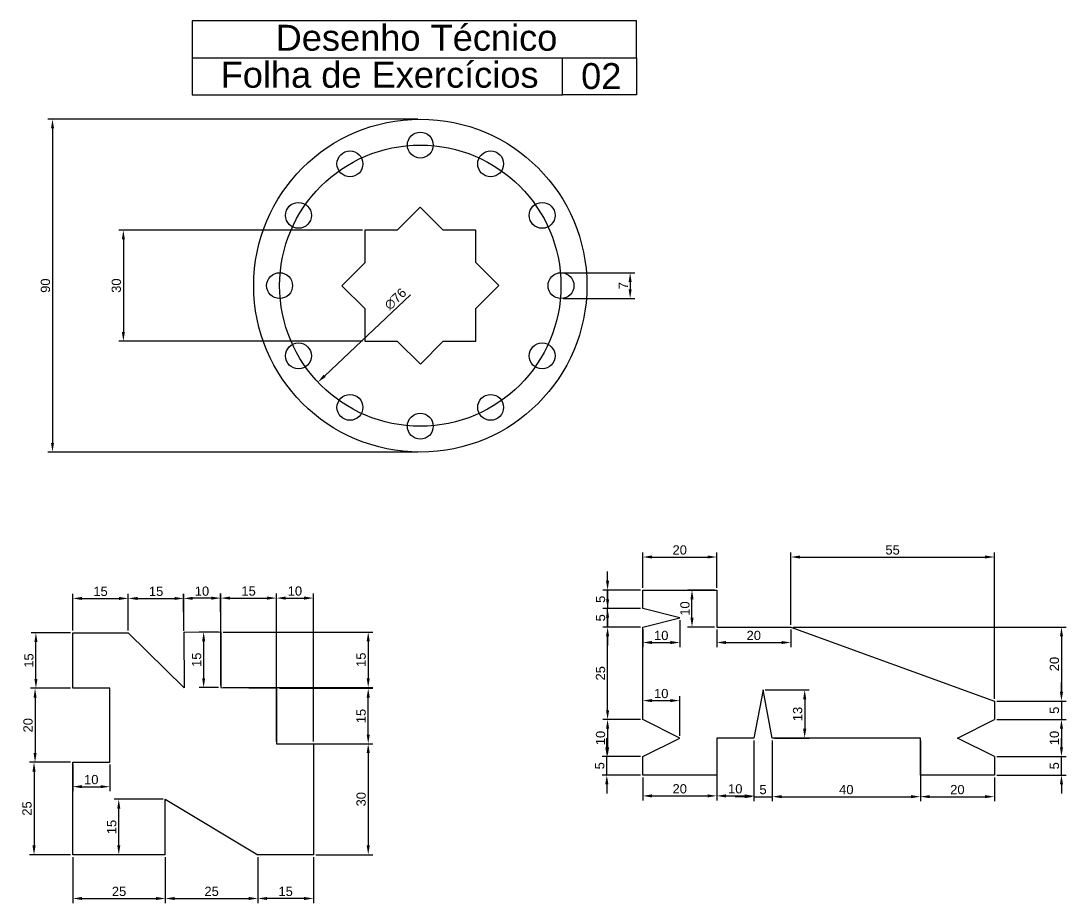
# Model space of a CAD drawing. Header units: millimetres. Extents: x 2318 to 2600, y 2111 to 2349.
import ezdxf

# ---------------------------------------------------------------- set-up
doc = ezdxf.new("R2010")
doc.units = ezdxf.units.MM
doc.layers.add('Imagem 01', color=1, linetype='Continuous')
doc.styles.get("Standard").update_dxf_attribs({"font": 'arial.ttf'})
doc.dimstyles.new('ISO-25', dxfattribs={"dimtxt": 2.5, "dimasz": 2.5, "dimexe": 1.25, "dimexo": 0.625, "dimtad": 1, "dimtxsty": 'Standard', "dimcen": 2.5, "dimadec": 0, "dimazin": 0, "dimtfac": 1, "dimtmove": 0, "dimatfit": 3, "dimfxl": 1, "dimarcsym": 0})

# ---------------------------------------------------------------- blocks, each defined once
blk = doc.blocks.new('*U2')
at = {"layer": 'Imagem 01'}
blk.add_circle((0, 0), 3.5, dxfattribs=at)
blk = doc.blocks.new('*U3')
at = {"layer": 'Imagem 01', "color": 0, "linetype": 'ByBlock', "lineweight": -2, "transparency": 16777216}
for p, rotation in [((2425.53, 2315.49), 89.99999999999997), ((2406.53, 2310.4), 119.9999999999999), ((2444.53, 2310.4), 59.99999999999996), ((2392.62, 2296.49), 150), ((2458.44, 2296.49), 29.99999999999999), ((2387.53, 2277.49), 180), ((2392.62, 2258.49), 209.9999999999999), ((2458.44, 2258.49), 329.9999999999999), ((2406.53, 2244.58), 239.9999999999999), ((2444.53, 2244.58), 299.9999999999999), ((2425.53, 2239.49), 269.9999999999998)]:
    blk.add_blockref('*U2', p, dxfattribs=dict(at, rotation=rotation))
blk.add_blockref('*U2', (2463.53, 2277.49), dxfattribs=at)
blk = doc.blocks.new('*D4')
at = {"layer": 'Defpoints', "color": 0, "transparency": 16777216}
for p in [(2410.53, 2292.49), (2345.32, 2262.49), (2410.53, 2262.49)]:
    blk.add_point(p, dxfattribs=at)
at = {"layer": 'Imagem 01', "color": 0, "lineweight": -2, "transparency": 16777216}
for p, q in [((2409.91, 2292.49), (2344.07, 2292.49)), ((2345.32, 2289.99), (2345.32, 2264.99)), ((2409.91, 2262.49), (2344.07, 2262.49))]:
    blk.add_line(p, q, dxfattribs=at)
at = {"layer": 'Imagem 01', "color": 0, "transparency": 16777216}
for points in [[(2344.91, 2289.99), (2345.74, 2289.99), (2345.32, 2292.49)], [(2344.91, 2264.99), (2345.74, 2264.99), (2345.32, 2262.49)]]:
    blk.add_solid(points, dxfattribs=at)
at = {"layer": 'Imagem 01', "color": 0, "transparency": 16777216, "insert": (2343.42, 2277.49), "char_height": 2.5, "attachment_point": 5, "rotation": 90}
blk.add_mtext('30', dxfattribs=at)
blk = doc.blocks.new('*D5')
at = {"layer": 'Defpoints', "color": 0, "transparency": 16777216}
for p in [(2425.53, 2322.49), (2326.18, 2232.49), (2425.53, 2232.49)]:
    blk.add_point(p, dxfattribs=at)
at = {"layer": 'Imagem 01', "color": 0, "lineweight": -2, "transparency": 16777216}
for p, q in [((2424.91, 2322.49), (2324.93, 2322.49)), ((2326.18, 2319.99), (2326.18, 2234.99)), ((2424.91, 2232.49), (2324.93, 2232.49))]:
    blk.add_line(p, q, dxfattribs=at)
at = {"layer": 'Imagem 01', "color": 0, "transparency": 16777216}
for points in [[(2325.77, 2319.99), (2326.6, 2319.99), (2326.18, 2322.49)], [(2325.77, 2234.99), (2326.6, 2234.99), (2326.18, 2232.49)]]:
    blk.add_solid(points, dxfattribs=at)
at = {"layer": 'Imagem 01', "color": 0, "transparency": 16777216, "insert": (2324.28, 2277.49), "char_height": 2.5, "attachment_point": 5, "rotation": 90}
blk.add_mtext('90', dxfattribs=at)
blk = doc.blocks.new('*D6')
at = {"layer": 'Defpoints', "color": 0, "transparency": 16777216}
for p in [(2463.53, 2280.99), (2463.53, 2273.99), (2482.21, 2273.99)]:
    blk.add_point(p, dxfattribs=at)
at = {"layer": 'Imagem 01', "color": 0, "lineweight": -2, "transparency": 16777216}
for p, q in [((2464.16, 2280.99), (2483.46, 2280.99)), ((2482.21, 2278.49), (2482.21, 2276.49)), ((2464.16, 2273.99), (2483.46, 2273.99))]:
    blk.add_line(p, q, dxfattribs=at)
at = {"layer": 'Imagem 01', "color": 0, "transparency": 16777216}
for points in [[(2481.8, 2278.49), (2482.63, 2278.49), (2482.21, 2280.99)], [(2481.8, 2276.49), (2482.63, 2276.49), (2482.21, 2273.99)]]:
    blk.add_solid(points, dxfattribs=at)
at = {"layer": 'Imagem 01', "color": 0, "transparency": 16777216, "insert": (2480.34, 2277.49), "char_height": 2.5, "attachment_point": 5, "rotation": 90}
blk.add_mtext('7', dxfattribs=at)
blk = doc.blocks.new('*D7')
at = {"layer": 'Defpoints', "color": 0, "transparency": 16777216}
for p in [(2453.17, 2303.56), (2397.89, 2251.41)]:
    blk.add_point(p, dxfattribs=at)
at = {"layer": 'Imagem 01', "color": 0, "lineweight": -2, "transparency": 16777216}
blk.add_line((2422.92, 2275.03), (2399.71, 2253.13), dxfattribs=at)
at = {"layer": 'Imagem 01', "color": 0, "transparency": 16777216}
blk.add_solid([(2399.42, 2253.43), (2400, 2252.82), (2397.89, 2251.41)], dxfattribs=at)
at = {"layer": 'Imagem 01', "color": 0, "transparency": 16777216, "insert": (2418.83, 2273.87), "char_height": 2.5, "attachment_point": 5, "rotation": 43.3311}
blk.add_mtext('∅76', dxfattribs=at)
blk = doc.blocks.new('*D8')
at = {"layer": 'Defpoints', "color": 0, "transparency": 16777216}
for p in [(2321.7, 2183.65), (2331.66, 2183.65), (2331.66, 2168.65)]:
    blk.add_point(p, dxfattribs=at)
at = {"layer": 'Imagem 01', "color": 0, "lineweight": -2, "transparency": 16777216}
for p, q in [((2331.03, 2183.65), (2320.45, 2183.65)), ((2321.7, 2171.15), (2321.7, 2181.15)), ((2331.03, 2168.65), (2320.45, 2168.65))]:
    blk.add_line(p, q, dxfattribs=at)
at = {"layer": 'Imagem 01', "color": 0, "transparency": 16777216}
for points in [[(2321.29, 2181.15), (2322.12, 2181.15), (2321.7, 2183.65)], [(2321.29, 2171.15), (2322.12, 2171.15), (2321.7, 2168.65)]]:
    blk.add_solid(points, dxfattribs=at)
at = {"layer": 'Imagem 01', "color": 0, "transparency": 16777216, "insert": (2319.8, 2176.15), "char_height": 2.5, "attachment_point": 5, "rotation": 90}
blk.add_mtext('15', dxfattribs=at)
blk = doc.blocks.new('*D9')
at = {"layer": 'Defpoints', "color": 0, "transparency": 16777216}
for p in [(2346.66, 2192.93), (2331.66, 2183.65), (2346.66, 2183.65)]:
    blk.add_point(p, dxfattribs=at)
at = {"layer": 'Imagem 01', "color": 0, "lineweight": -2, "transparency": 16777216}
for p, q in [((2331.66, 2184.27), (2331.66, 2194.18)), ((2346.66, 2184.27), (2346.66, 2194.18)), ((2334.16, 2192.93), (2344.16, 2192.93))]:
    blk.add_line(p, q, dxfattribs=at)
at = {"layer": 'Imagem 01', "color": 0, "transparency": 16777216}
for points in [[(2334.16, 2193.35), (2334.16, 2192.52), (2331.66, 2192.93)], [(2344.16, 2193.35), (2344.16, 2192.52), (2346.66, 2192.93)]]:
    blk.add_solid(points, dxfattribs=at)
at = {"layer": 'Imagem 01', "color": 0, "transparency": 16777216, "insert": (2339.16, 2194.84), "char_height": 2.5, "attachment_point": 5}
blk.add_mtext('15', dxfattribs=at)
blk = doc.blocks.new('*D10')
at = {"layer": 'Defpoints', "color": 0, "transparency": 16777216}
for p in [(2371.66, 2183.86), (2367.01, 2168.86), (2371.66, 2168.86)]:
    blk.add_point(p, dxfattribs=at)
at = {"layer": 'Imagem 01', "color": 0, "lineweight": -2, "transparency": 16777216}
for p, q in [((2371.03, 2183.86), (2365.76, 2183.86)), ((2367.01, 2181.36), (2367.01, 2171.36)), ((2371.03, 2168.86), (2365.76, 2168.86))]:
    blk.add_line(p, q, dxfattribs=at)
at = {"layer": 'Imagem 01', "color": 0, "transparency": 16777216}
for points in [[(2366.6, 2181.36), (2367.43, 2181.36), (2367.01, 2183.86)], [(2366.6, 2171.36), (2367.43, 2171.36), (2367.01, 2168.86)]]:
    blk.add_solid(points, dxfattribs=at)
at = {"layer": 'Imagem 01', "color": 0, "transparency": 16777216, "insert": (2365.11, 2176.36), "char_height": 2.5, "attachment_point": 5, "rotation": 90}
blk.add_mtext('15', dxfattribs=at)
blk = doc.blocks.new('*D11')
at = {"layer": 'Defpoints', "color": 0, "transparency": 16777216}
for p in [(2361.66, 2192.93), (2346.66, 2183.65), (2361.66, 2183.65)]:
    blk.add_point(p, dxfattribs=at)
at = {"layer": 'Imagem 01', "color": 0, "lineweight": -2, "transparency": 16777216}
for p, q in [((2346.66, 2184.27), (2346.66, 2194.18)), ((2361.66, 2184.27), (2361.66, 2194.18)), ((2349.16, 2192.93), (2359.16, 2192.93))]:
    blk.add_line(p, q, dxfattribs=at)
at = {"layer": 'Imagem 01', "color": 0, "transparency": 16777216}
for points in [[(2349.16, 2193.35), (2349.16, 2192.52), (2346.66, 2192.93)], [(2359.16, 2193.35), (2359.16, 2192.52), (2361.66, 2192.93)]]:
    blk.add_solid(points, dxfattribs=at)
at = {"layer": 'Imagem 01', "color": 0, "transparency": 16777216, "insert": (2354.16, 2194.84), "char_height": 2.5, "attachment_point": 5}
blk.add_mtext('15', dxfattribs=at)
blk = doc.blocks.new('*D12')
at = {"layer": 'Defpoints', "color": 0, "transparency": 16777216}
for p in [(2361.58, 2192.94), (2361.66, 2183.56), (2371.66, 2183.65)]:
    blk.add_point(p, dxfattribs=at)
at = {"layer": 'Imagem 01', "color": 0, "lineweight": -2, "transparency": 16777216}
for p, q in [((2361.66, 2184.19), (2361.57, 2194.19)), ((2371.65, 2184.27), (2371.57, 2194.28)), ((2369.08, 2193.01), (2364.08, 2192.97))]:
    blk.add_line(p, q, dxfattribs=at)
at = {"layer": 'Imagem 01', "color": 0, "transparency": 16777216}
for points in [[(2364.08, 2193.38), (2364.08, 2192.55), (2361.58, 2192.94)], [(2369.07, 2193.43), (2369.08, 2192.59), (2371.58, 2193.03)]]:
    blk.add_solid(points, dxfattribs=at)
at = {"layer": 'Imagem 01', "color": 0, "transparency": 16777216, "insert": (2366.56, 2194.89), "char_height": 2.5, "attachment_point": 5, "rotation": 0.4947}
blk.add_mtext('10', dxfattribs=at)
blk = doc.blocks.new('*D13')
at = {"layer": 'Defpoints', "color": 0, "transparency": 16777216}
for p in [(2371.66, 2183.86), (2371.66, 2168.86), (2411.46, 2168.86)]:
    blk.add_point(p, dxfattribs=at)
at = {"layer": 'Imagem 01', "color": 0, "lineweight": -2, "transparency": 16777216}
for p, q in [((2372.28, 2183.86), (2412.71, 2183.86)), ((2411.46, 2181.36), (2411.46, 2171.36)), ((2372.28, 2168.86), (2412.71, 2168.86))]:
    blk.add_line(p, q, dxfattribs=at)
at = {"layer": 'Imagem 01', "color": 0, "transparency": 16777216}
for points in [[(2411.05, 2181.36), (2411.88, 2181.36), (2411.46, 2183.86)], [(2411.05, 2171.36), (2411.88, 2171.36), (2411.46, 2168.86)]]:
    blk.add_solid(points, dxfattribs=at)
at = {"layer": 'Imagem 01', "color": 0, "transparency": 16777216, "insert": (2409.56, 2176.36), "char_height": 2.5, "attachment_point": 5, "rotation": 90}
blk.add_mtext('15', dxfattribs=at)
blk = doc.blocks.new('*D14')
at = {"layer": 'Defpoints', "color": 0, "transparency": 16777216}
for p in [(2386.66, 2193.03), (2371.66, 2168.86), (2386.66, 2168.65)]:
    blk.add_point(p, dxfattribs=at)
at = {"layer": 'Imagem 01', "color": 0, "lineweight": -2, "transparency": 16777216}
for p, q in [((2371.66, 2169.49), (2371.66, 2194.28)), ((2386.66, 2169.27), (2386.66, 2194.28)), ((2374.16, 2193.03), (2384.16, 2193.03))]:
    blk.add_line(p, q, dxfattribs=at)
at = {"layer": 'Imagem 01', "color": 0, "transparency": 16777216}
for points in [[(2374.16, 2193.45), (2374.16, 2192.61), (2371.66, 2193.03)], [(2384.16, 2193.45), (2384.16, 2192.61), (2386.66, 2193.03)]]:
    blk.add_solid(points, dxfattribs=at)
at = {"layer": 'Imagem 01', "color": 0, "transparency": 16777216, "insert": (2379.16, 2194.93), "char_height": 2.5, "attachment_point": 5}
blk.add_mtext('15', dxfattribs=at)
blk = doc.blocks.new('*D15')
at = {"layer": 'Defpoints', "color": 0, "transparency": 16777216}
for p in [(2396.66, 2193.03), (2386.66, 2153.65), (2396.66, 2153.65)]:
    blk.add_point(p, dxfattribs=at)
at = {"layer": 'Imagem 01', "color": 0, "lineweight": -2, "transparency": 16777216}
for p, q in [((2386.66, 2154.27), (2386.66, 2194.28)), ((2396.66, 2154.27), (2396.66, 2194.28)), ((2389.16, 2193.03), (2394.16, 2193.03))]:
    blk.add_line(p, q, dxfattribs=at)
at = {"layer": 'Imagem 01', "color": 0, "transparency": 16777216}
for points in [[(2389.16, 2193.45), (2389.16, 2192.61), (2386.66, 2193.03)], [(2394.16, 2193.45), (2394.16, 2192.61), (2396.66, 2193.03)]]:
    blk.add_solid(points, dxfattribs=at)
at = {"layer": 'Imagem 01', "color": 0, "transparency": 16777216, "insert": (2391.66, 2194.93), "char_height": 2.5, "attachment_point": 5}
blk.add_mtext('10', dxfattribs=at)
blk = doc.blocks.new('*D16')
at = {"layer": 'Defpoints', "color": 0, "transparency": 16777216}
for p in [(2386.88, 2168.64), (2411.46, 2168.64), (2386.66, 2153.65)]:
    blk.add_point(p, dxfattribs=at)
at = {"layer": 'Imagem 01', "color": 0, "lineweight": -2, "transparency": 16777216}
for p, q in [((2387.5, 2168.64), (2412.71, 2168.64)), ((2411.46, 2156.15), (2411.46, 2166.14)), ((2387.28, 2153.65), (2412.71, 2153.65))]:
    blk.add_line(p, q, dxfattribs=at)
at = {"layer": 'Imagem 01', "color": 0, "transparency": 16777216}
for points in [[(2411.05, 2166.14), (2411.88, 2166.14), (2411.46, 2168.64)], [(2411.05, 2156.15), (2411.88, 2156.15), (2411.46, 2153.65)]]:
    blk.add_solid(points, dxfattribs=at)
at = {"layer": 'Imagem 01', "color": 0, "transparency": 16777216, "insert": (2409.56, 2161.15), "char_height": 2.5, "attachment_point": 5, "rotation": 90}
blk.add_mtext('15', dxfattribs=at)
blk = doc.blocks.new('*D17')
at = {"layer": 'Defpoints', "color": 0, "transparency": 16777216}
for p in [(2396.66, 2153.65), (2396.66, 2123.65), (2411.46, 2123.65)]:
    blk.add_point(p, dxfattribs=at)
at = {"layer": 'Imagem 01', "color": 0, "lineweight": -2, "transparency": 16777216}
for p, q in [((2397.28, 2153.65), (2412.71, 2153.65)), ((2411.46, 2151.15), (2411.46, 2126.15)), ((2397.28, 2123.65), (2412.71, 2123.65))]:
    blk.add_line(p, q, dxfattribs=at)
at = {"layer": 'Imagem 01', "color": 0, "transparency": 16777216}
for points in [[(2411.05, 2151.15), (2411.88, 2151.15), (2411.46, 2153.65)], [(2411.05, 2126.15), (2411.88, 2126.15), (2411.46, 2123.65)]]:
    blk.add_solid(points, dxfattribs=at)
at = {"layer": 'Imagem 01', "color": 0, "transparency": 16777216, "insert": (2409.56, 2138.65), "char_height": 2.5, "attachment_point": 5, "rotation": 90}
blk.add_mtext('30', dxfattribs=at)
blk = doc.blocks.new('*D18')
at = {"layer": 'Defpoints', "color": 0, "transparency": 16777216}
for p in [(2381.66, 2123.65), (2396.66, 2123.65), (2381.66, 2111.83)]:
    blk.add_point(p, dxfattribs=at)
at = {"layer": 'Imagem 01', "color": 0, "lineweight": -2, "transparency": 16777216}
for p, q in [((2381.66, 2123.02), (2381.66, 2110.58)), ((2396.66, 2123.02), (2396.66, 2110.58)), ((2394.16, 2111.83), (2384.16, 2111.83))]:
    blk.add_line(p, q, dxfattribs=at)
at = {"layer": 'Imagem 01', "color": 0, "transparency": 16777216}
for points in [[(2384.16, 2112.24), (2384.16, 2111.41), (2381.66, 2111.83)], [(2394.16, 2112.24), (2394.16, 2111.41), (2396.66, 2111.83)]]:
    blk.add_solid(points, dxfattribs=at)
at = {"layer": 'Imagem 01', "color": 0, "transparency": 16777216, "insert": (2389.16, 2113.73), "char_height": 2.5, "attachment_point": 5}
blk.add_mtext('15', dxfattribs=at)
blk = doc.blocks.new('*D19')
at = {"layer": 'Defpoints', "color": 0, "transparency": 16777216}
for p in [(2356.66, 2123.65), (2381.66, 2123.65), (2381.66, 2111.83)]:
    blk.add_point(p, dxfattribs=at)
at = {"layer": 'Imagem 01', "color": 0, "lineweight": -2, "transparency": 16777216}
for p, q in [((2356.66, 2123.02), (2356.66, 2110.58)), ((2381.66, 2123.02), (2381.66, 2110.58)), ((2359.16, 2111.83), (2379.16, 2111.83))]:
    blk.add_line(p, q, dxfattribs=at)
at = {"layer": 'Imagem 01', "color": 0, "transparency": 16777216}
for points in [[(2359.16, 2112.24), (2359.16, 2111.41), (2356.66, 2111.83)], [(2379.16, 2112.24), (2379.16, 2111.41), (2381.66, 2111.83)]]:
    blk.add_solid(points, dxfattribs=at)
at = {"layer": 'Imagem 01', "color": 0, "transparency": 16777216, "insert": (2369.16, 2113.73), "char_height": 2.5, "attachment_point": 5}
blk.add_mtext('25', dxfattribs=at)
blk = doc.blocks.new('*D20')
at = {"layer": 'Defpoints', "color": 0, "transparency": 16777216}
for p in [(2344.09, 2138.65), (2356.66, 2138.65), (2356.66, 2123.65)]:
    blk.add_point(p, dxfattribs=at)
at = {"layer": 'Imagem 01', "color": 0, "lineweight": -2, "transparency": 16777216}
for p, q in [((2356.03, 2138.65), (2342.84, 2138.65)), ((2344.09, 2126.15), (2344.09, 2136.15)), ((2356.03, 2123.65), (2342.84, 2123.65))]:
    blk.add_line(p, q, dxfattribs=at)
at = {"layer": 'Imagem 01', "color": 0, "transparency": 16777216}
for points in [[(2343.67, 2136.15), (2344.5, 2136.15), (2344.09, 2138.65)], [(2343.67, 2126.15), (2344.5, 2126.15), (2344.09, 2123.65)]]:
    blk.add_solid(points, dxfattribs=at)
at = {"layer": 'Imagem 01', "color": 0, "transparency": 16777216, "insert": (2342.19, 2131.15), "char_height": 2.5, "attachment_point": 5, "rotation": 90}
blk.add_mtext('15', dxfattribs=at)
blk = doc.blocks.new('*D21')
at = {"layer": 'Defpoints', "color": 0, "transparency": 16777216}
for p in [(2331.66, 2148.65), (2341.66, 2148.65), (2341.66, 2142.05)]:
    blk.add_point(p, dxfattribs=at)
at = {"layer": 'Imagem 01', "color": 0, "lineweight": -2, "transparency": 16777216}
for p, q in [((2331.66, 2148.02), (2331.66, 2140.8)), ((2341.66, 2148.02), (2341.66, 2140.8)), ((2334.16, 2142.05), (2339.16, 2142.05))]:
    blk.add_line(p, q, dxfattribs=at)
at = {"layer": 'Imagem 01', "color": 0, "transparency": 16777216}
for points in [[(2334.16, 2142.47), (2334.16, 2141.64), (2331.66, 2142.05)], [(2339.16, 2142.47), (2339.16, 2141.64), (2341.66, 2142.05)]]:
    blk.add_solid(points, dxfattribs=at)
at = {"layer": 'Imagem 01', "color": 0, "transparency": 16777216, "insert": (2336.66, 2143.96), "char_height": 2.5, "attachment_point": 5}
blk.add_mtext('10', dxfattribs=at)
blk = doc.blocks.new('*D22')
at = {"layer": 'Defpoints', "color": 0, "transparency": 16777216}
for p in [(2331.66, 2123.65), (2356.66, 2123.65), (2356.66, 2111.83)]:
    blk.add_point(p, dxfattribs=at)
at = {"layer": 'Imagem 01', "color": 0, "lineweight": -2, "transparency": 16777216}
for p, q in [((2331.66, 2123.02), (2331.66, 2110.58)), ((2356.66, 2123.02), (2356.66, 2110.58)), ((2334.16, 2111.83), (2354.16, 2111.83))]:
    blk.add_line(p, q, dxfattribs=at)
at = {"layer": 'Imagem 01', "color": 0, "transparency": 16777216}
for points in [[(2334.16, 2112.24), (2334.16, 2111.41), (2331.66, 2111.83)], [(2354.16, 2112.24), (2354.16, 2111.41), (2356.66, 2111.83)]]:
    blk.add_solid(points, dxfattribs=at)
at = {"layer": 'Imagem 01', "color": 0, "transparency": 16777216, "insert": (2344.16, 2113.73), "char_height": 2.5, "attachment_point": 5}
blk.add_mtext('25', dxfattribs=at)
blk = doc.blocks.new('*D23')
at = {"layer": 'Defpoints', "color": 0, "transparency": 16777216}
for p in [(2331.66, 2148.65), (2321.19, 2123.65), (2331.66, 2123.65)]:
    blk.add_point(p, dxfattribs=at)
at = {"layer": 'Imagem 01', "color": 0, "lineweight": -2, "transparency": 16777216}
for p, q in [((2331.03, 2148.65), (2319.94, 2148.65)), ((2321.19, 2146.15), (2321.19, 2126.15)), ((2331.03, 2123.65), (2319.94, 2123.65))]:
    blk.add_line(p, q, dxfattribs=at)
at = {"layer": 'Imagem 01', "color": 0, "transparency": 16777216}
for points in [[(2320.77, 2146.15), (2321.61, 2146.15), (2321.19, 2148.65)], [(2320.77, 2126.15), (2321.61, 2126.15), (2321.19, 2123.65)]]:
    blk.add_solid(points, dxfattribs=at)
at = {"layer": 'Imagem 01', "color": 0, "transparency": 16777216, "insert": (2319.29, 2136.15), "char_height": 2.5, "attachment_point": 5, "rotation": 90}
blk.add_mtext('25', dxfattribs=at)
blk = doc.blocks.new('*D24')
at = {"layer": 'Defpoints', "color": 0, "transparency": 16777216}
for p in [(2331.66, 2168.65), (2321.47, 2148.65), (2331.66, 2148.65)]:
    blk.add_point(p, dxfattribs=at)
at = {"layer": 'Imagem 01', "color": 0, "lineweight": -2, "transparency": 16777216}
for p, q in [((2331.03, 2168.65), (2320.22, 2168.65)), ((2321.47, 2166.15), (2321.47, 2151.15)), ((2331.03, 2148.65), (2320.22, 2148.65))]:
    blk.add_line(p, q, dxfattribs=at)
at = {"layer": 'Imagem 01', "color": 0, "transparency": 16777216}
for points in [[(2321.06, 2166.15), (2321.89, 2166.15), (2321.47, 2168.65)], [(2321.06, 2151.15), (2321.89, 2151.15), (2321.47, 2148.65)]]:
    blk.add_solid(points, dxfattribs=at)
at = {"layer": 'Imagem 01', "color": 0, "transparency": 16777216, "insert": (2319.57, 2158.65), "char_height": 2.5, "attachment_point": 5, "rotation": 90}
blk.add_mtext('20', dxfattribs=at)
blk = doc.blocks.new('*D25')
at = {"layer": 'Defpoints', "color": 0, "transparency": 16777216}
for p in [(2505.61, 2204.13), (2485.61, 2195.2), (2505.61, 2195.2)]:
    blk.add_point(p, dxfattribs=at)
at = {"layer": 'Imagem 01', "color": 0, "lineweight": -2, "transparency": 16777216}
for p, q in [((2485.61, 2195.82), (2485.61, 2205.38)), ((2505.61, 2195.82), (2505.61, 2205.38)), ((2488.11, 2204.13), (2503.11, 2204.13))]:
    blk.add_line(p, q, dxfattribs=at)
at = {"layer": 'Imagem 01', "color": 0, "transparency": 16777216}
for points in [[(2488.11, 2204.55), (2488.11, 2203.72), (2485.61, 2204.13)], [(2503.11, 2204.55), (2503.11, 2203.72), (2505.61, 2204.13)]]:
    blk.add_solid(points, dxfattribs=at)
at = {"layer": 'Imagem 01', "color": 0, "transparency": 16777216, "insert": (2495.61, 2206.03), "char_height": 2.5, "attachment_point": 5}
blk.add_mtext('20', dxfattribs=at)
blk = doc.blocks.new('*D26')
at = {"layer": 'Defpoints', "color": 0, "transparency": 16777216}
for p in [(2498.92, 2195.2), (2505.61, 2195.2), (2505.61, 2185.2)]:
    blk.add_point(p, dxfattribs=at)
at = {"layer": 'Imagem 01', "color": 0, "lineweight": -2, "transparency": 16777216}
for p, q in [((2504.98, 2195.2), (2497.67, 2195.2)), ((2498.92, 2187.7), (2498.92, 2192.7)), ((2504.98, 2185.2), (2497.67, 2185.2))]:
    blk.add_line(p, q, dxfattribs=at)
at = {"layer": 'Imagem 01', "color": 0, "transparency": 16777216}
for points in [[(2498.51, 2192.7), (2499.34, 2192.7), (2498.92, 2195.2)], [(2498.51, 2187.7), (2499.34, 2187.7), (2498.92, 2185.2)]]:
    blk.add_solid(points, dxfattribs=at)
at = {"layer": 'Imagem 01', "color": 0, "transparency": 16777216, "insert": (2497.02, 2190.2), "char_height": 2.5, "attachment_point": 5, "rotation": 90}
blk.add_mtext('10', dxfattribs=at)
blk = doc.blocks.new('*D27')
at = {"layer": 'Defpoints', "color": 0, "transparency": 16777216}
for p in [(2495.61, 2187.7), (2485.61, 2185.2), (2495.61, 2181.02)]:
    blk.add_point(p, dxfattribs=at)
at = {"layer": 'Imagem 01', "color": 0, "lineweight": -2, "transparency": 16777216}
for p, q in [((2495.61, 2187.07), (2495.61, 2179.77)), ((2485.61, 2184.57), (2485.61, 2179.77)), ((2488.11, 2181.02), (2493.11, 2181.02))]:
    blk.add_line(p, q, dxfattribs=at)
at = {"layer": 'Imagem 01', "color": 0, "transparency": 16777216}
for points in [[(2488.11, 2181.44), (2488.11, 2180.6), (2485.61, 2181.02)], [(2493.11, 2181.44), (2493.11, 2180.6), (2495.61, 2181.02)]]:
    blk.add_solid(points, dxfattribs=at)
at = {"layer": 'Imagem 01', "color": 0, "transparency": 16777216, "insert": (2490.61, 2182.92), "char_height": 2.5, "attachment_point": 5}
blk.add_mtext('10', dxfattribs=at)
blk = doc.blocks.new('*D28')
at = {"layer": 'Defpoints', "color": 0, "transparency": 16777216}
for p in [(2505.61, 2185.2), (2525.61, 2185.2), (2525.61, 2181.02)]:
    blk.add_point(p, dxfattribs=at)
at = {"layer": 'Imagem 01', "color": 0, "lineweight": -2, "transparency": 16777216}
for p, q in [((2505.61, 2184.57), (2505.61, 2179.77)), ((2525.61, 2184.57), (2525.61, 2179.77)), ((2508.11, 2181.02), (2523.11, 2181.02))]:
    blk.add_line(p, q, dxfattribs=at)
at = {"layer": 'Imagem 01', "color": 0, "transparency": 16777216}
for points in [[(2508.11, 2181.44), (2508.11, 2180.6), (2505.61, 2181.02)], [(2523.11, 2181.44), (2523.11, 2180.6), (2525.61, 2181.02)]]:
    blk.add_solid(points, dxfattribs=at)
at = {"layer": 'Imagem 01', "color": 0, "transparency": 16777216, "insert": (2515.61, 2182.92), "char_height": 2.5, "attachment_point": 5}
blk.add_mtext('20', dxfattribs=at)
blk = doc.blocks.new('*D29')
at = {"layer": 'Defpoints', "color": 0, "transparency": 16777216}
for p in [(2580.61, 2204.13), (2525.61, 2185.2), (2580.61, 2165.2)]:
    blk.add_point(p, dxfattribs=at)
at = {"layer": 'Imagem 01', "color": 0, "lineweight": -2, "transparency": 16777216}
for p, q in [((2525.61, 2185.82), (2525.61, 2205.38)), ((2580.61, 2165.82), (2580.61, 2205.38)), ((2528.11, 2204.13), (2578.11, 2204.13))]:
    blk.add_line(p, q, dxfattribs=at)
at = {"layer": 'Imagem 01', "color": 0, "transparency": 16777216}
for points in [[(2528.11, 2204.55), (2528.11, 2203.72), (2525.61, 2204.13)], [(2578.11, 2204.55), (2578.11, 2203.72), (2580.61, 2204.13)]]:
    blk.add_solid(points, dxfattribs=at)
at = {"layer": 'Imagem 01', "color": 0, "transparency": 16777216, "insert": (2553.11, 2206.03), "char_height": 2.5, "attachment_point": 5}
blk.add_mtext('55', dxfattribs=at)
blk = doc.blocks.new('*D30')
at = {"layer": 'Defpoints', "color": 0, "transparency": 16777216}
for p in [(2525.61, 2185.2), (2580.61, 2165.2), (2598.72, 2165.2)]:
    blk.add_point(p, dxfattribs=at)
at = {"layer": 'Imagem 01', "color": 0, "lineweight": -2, "transparency": 16777216}
for p, q in [((2526.23, 2185.2), (2599.97, 2185.2)), ((2598.72, 2182.7), (2598.72, 2167.7)), ((2581.23, 2165.2), (2599.97, 2165.2))]:
    blk.add_line(p, q, dxfattribs=at)
at = {"layer": 'Imagem 01', "color": 0, "transparency": 16777216}
for points in [[(2598.31, 2182.7), (2599.14, 2182.7), (2598.72, 2185.2)], [(2598.31, 2167.7), (2599.14, 2167.7), (2598.72, 2165.2)]]:
    blk.add_solid(points, dxfattribs=at)
at = {"layer": 'Imagem 01', "color": 0, "transparency": 16777216, "insert": (2596.82, 2175.2), "char_height": 2.5, "attachment_point": 5, "rotation": 90}
blk.add_mtext('20', dxfattribs=at)
blk = doc.blocks.new('*D31')
at = {"layer": 'Defpoints', "color": 0, "transparency": 16777216}
for p in [(2580.61, 2165.2), (2580.61, 2160.2), (2598.72, 2160.2)]:
    blk.add_point(p, dxfattribs=at)
at = {"layer": 'Imagem 01', "color": 0, "lineweight": -2, "transparency": 16777216}
for p, q in [((2598.72, 2167.7), (2598.72, 2170.2)), ((2581.23, 2165.2), (2599.97, 2165.2)), ((2598.72, 2165.2), (2598.72, 2160.2)), ((2581.23, 2160.2), (2599.97, 2160.2)), ((2598.72, 2157.7), (2598.72, 2155.2))]:
    blk.add_line(p, q, dxfattribs=at)
at = {"layer": 'Imagem 01', "color": 0, "transparency": 16777216}
for points in [[(2598.31, 2167.7), (2599.14, 2167.7), (2598.72, 2165.2)], [(2598.31, 2157.7), (2599.14, 2157.7), (2598.72, 2160.2)]]:
    blk.add_solid(points, dxfattribs=at)
at = {"layer": 'Imagem 01', "color": 0, "transparency": 16777216, "insert": (2596.83, 2162.7), "char_height": 2.5, "attachment_point": 5, "rotation": 90}
blk.add_mtext('5', dxfattribs=at)
blk = doc.blocks.new('*D32')
at = {"layer": 'Defpoints', "color": 0, "transparency": 16777216}
for p in [(2580.61, 2160.2), (2580.61, 2150.2), (2598.72, 2150.2)]:
    blk.add_point(p, dxfattribs=at)
at = {"layer": 'Imagem 01', "color": 0, "lineweight": -2, "transparency": 16777216}
for p, q in [((2581.23, 2160.2), (2599.97, 2160.2)), ((2598.72, 2157.7), (2598.72, 2152.7)), ((2581.23, 2150.2), (2599.97, 2150.2))]:
    blk.add_line(p, q, dxfattribs=at)
at = {"layer": 'Imagem 01', "color": 0, "transparency": 16777216}
for points in [[(2598.31, 2157.7), (2599.14, 2157.7), (2598.72, 2160.2)], [(2598.31, 2152.7), (2599.14, 2152.7), (2598.72, 2150.2)]]:
    blk.add_solid(points, dxfattribs=at)
at = {"layer": 'Imagem 01', "color": 0, "transparency": 16777216, "insert": (2596.82, 2155.2), "char_height": 2.5, "attachment_point": 5, "rotation": 90}
blk.add_mtext('10', dxfattribs=at)
blk = doc.blocks.new('*D33')
at = {"layer": 'Defpoints', "color": 0, "transparency": 16777216}
for p in [(2580.61, 2150.2), (2598.72, 2150.2), (2580.61, 2145.2)]:
    blk.add_point(p, dxfattribs=at)
at = {"layer": 'Imagem 01', "color": 0, "lineweight": -2, "transparency": 16777216}
for p, q in [((2598.72, 2152.7), (2598.72, 2155.2)), ((2581.23, 2150.2), (2599.97, 2150.2)), ((2598.72, 2145.2), (2598.72, 2150.2)), ((2581.23, 2145.2), (2599.97, 2145.2)), ((2598.72, 2142.7), (2598.72, 2140.2))]:
    blk.add_line(p, q, dxfattribs=at)
at = {"layer": 'Imagem 01', "color": 0, "transparency": 16777216}
for points in [[(2598.31, 2152.7), (2599.14, 2152.7), (2598.72, 2150.2)], [(2598.31, 2142.7), (2599.14, 2142.7), (2598.72, 2145.2)]]:
    blk.add_solid(points, dxfattribs=at)
at = {"layer": 'Imagem 01', "color": 0, "transparency": 16777216, "insert": (2596.83, 2147.7), "char_height": 2.5, "attachment_point": 5, "rotation": 90}
blk.add_mtext('5', dxfattribs=at)
blk = doc.blocks.new('*D34')
at = {"layer": 'Defpoints', "color": 0, "transparency": 16777216}
for p in [(2560.61, 2145.2), (2580.61, 2145.2), (2580.61, 2139.35)]:
    blk.add_point(p, dxfattribs=at)
at = {"layer": 'Imagem 01', "color": 0, "lineweight": -2, "transparency": 16777216}
for p, q in [((2560.61, 2144.57), (2560.61, 2138.1)), ((2580.61, 2144.57), (2580.61, 2138.1)), ((2563.11, 2139.35), (2578.11, 2139.35))]:
    blk.add_line(p, q, dxfattribs=at)
at = {"layer": 'Imagem 01', "color": 0, "transparency": 16777216}
for points in [[(2563.11, 2139.77), (2563.11, 2138.94), (2560.61, 2139.35)], [(2578.11, 2139.77), (2578.11, 2138.94), (2580.61, 2139.35)]]:
    blk.add_solid(points, dxfattribs=at)
at = {"layer": 'Imagem 01', "color": 0, "transparency": 16777216, "insert": (2570.61, 2141.25), "char_height": 2.5, "attachment_point": 5}
blk.add_mtext('20', dxfattribs=at)
blk = doc.blocks.new('*D35')
at = {"layer": 'Defpoints', "color": 0, "transparency": 16777216}
for p in [(2520.61, 2155.2), (2560.61, 2155.2), (2560.61, 2139.35)]:
    blk.add_point(p, dxfattribs=at)
at = {"layer": 'Imagem 01', "color": 0, "lineweight": -2, "transparency": 16777216}
for p, q in [((2520.61, 2154.57), (2520.61, 2138.1)), ((2560.61, 2154.57), (2560.61, 2138.1)), ((2523.11, 2139.35), (2558.11, 2139.35))]:
    blk.add_line(p, q, dxfattribs=at)
at = {"layer": 'Imagem 01', "color": 0, "transparency": 16777216}
for points in [[(2523.11, 2139.77), (2523.11, 2138.94), (2520.61, 2139.35)], [(2558.11, 2139.77), (2558.11, 2138.94), (2560.61, 2139.35)]]:
    blk.add_solid(points, dxfattribs=at)
at = {"layer": 'Imagem 01', "color": 0, "transparency": 16777216, "insert": (2540.61, 2141.25), "char_height": 2.5, "attachment_point": 5}
blk.add_mtext('40', dxfattribs=at)
blk = doc.blocks.new('*D36')
at = {"layer": 'Defpoints', "color": 0, "transparency": 16777216}
for p in [(2518.11, 2168.2), (2520.61, 2155.2), (2529.36, 2155.2)]:
    blk.add_point(p, dxfattribs=at)
at = {"layer": 'Imagem 01', "color": 0, "lineweight": -2, "transparency": 16777216}
for p, q in [((2518.73, 2168.2), (2530.61, 2168.2)), ((2529.36, 2165.7), (2529.36, 2157.7)), ((2521.23, 2155.2), (2530.61, 2155.2))]:
    blk.add_line(p, q, dxfattribs=at)
at = {"layer": 'Imagem 01', "color": 0, "transparency": 16777216}
for points in [[(2528.94, 2165.7), (2529.78, 2165.7), (2529.36, 2168.2)], [(2528.94, 2157.7), (2529.78, 2157.7), (2529.36, 2155.2)]]:
    blk.add_solid(points, dxfattribs=at)
at = {"layer": 'Imagem 01', "color": 0, "transparency": 16777216, "insert": (2527.46, 2161.7), "char_height": 2.5, "attachment_point": 5, "rotation": 90}
blk.add_mtext('13', dxfattribs=at)
blk = doc.blocks.new('*D37')
at = {"layer": 'Defpoints', "color": 0, "transparency": 16777216}
for p in [(2515.61, 2155.2), (2520.61, 2155.2), (2520.61, 2139.35)]:
    blk.add_point(p, dxfattribs=at)
at = {"layer": 'Imagem 01', "color": 0, "lineweight": -2, "transparency": 16777216}
for p, q in [((2515.61, 2154.57), (2515.61, 2138.1)), ((2520.61, 2154.57), (2520.61, 2138.1)), ((2513.11, 2139.35), (2510.61, 2139.35)), ((2515.61, 2139.35), (2520.61, 2139.35)), ((2523.11, 2139.35), (2525.61, 2139.35))]:
    blk.add_line(p, q, dxfattribs=at)
at = {"layer": 'Imagem 01', "color": 0, "transparency": 16777216}
for points in [[(2513.11, 2139.77), (2513.11, 2138.94), (2515.61, 2139.35)], [(2523.11, 2139.77), (2523.11, 2138.94), (2520.61, 2139.35)]]:
    blk.add_solid(points, dxfattribs=at)
at = {"layer": 'Imagem 01', "color": 0, "transparency": 16777216, "insert": (2518.11, 2141.25), "char_height": 2.5, "attachment_point": 5}
blk.add_mtext('5', dxfattribs=at)
blk = doc.blocks.new('*D38')
at = {"layer": 'Defpoints', "color": 0, "transparency": 16777216}
for p in [(2505.61, 2155.2), (2515.61, 2155.2), (2515.61, 2139.56)]:
    blk.add_point(p, dxfattribs=at)
at = {"layer": 'Imagem 01', "color": 0, "lineweight": -2, "transparency": 16777216}
for p, q in [((2505.61, 2154.57), (2505.61, 2138.31)), ((2515.61, 2154.57), (2515.61, 2138.31)), ((2508.11, 2139.56), (2513.11, 2139.56))]:
    blk.add_line(p, q, dxfattribs=at)
at = {"layer": 'Imagem 01', "color": 0, "transparency": 16777216}
for points in [[(2508.11, 2139.98), (2508.11, 2139.14), (2505.61, 2139.56)], [(2513.11, 2139.98), (2513.11, 2139.14), (2515.61, 2139.56)]]:
    blk.add_solid(points, dxfattribs=at)
at = {"layer": 'Imagem 01', "color": 0, "transparency": 16777216, "insert": (2510.61, 2141.46), "char_height": 2.5, "attachment_point": 5}
blk.add_mtext('10', dxfattribs=at)
blk = doc.blocks.new('*D39')
at = {"layer": 'Defpoints', "color": 0, "transparency": 16777216}
for p in [(2485.61, 2145.2), (2505.61, 2145.2), (2505.61, 2139.56)]:
    blk.add_point(p, dxfattribs=at)
at = {"layer": 'Imagem 01', "color": 0, "lineweight": -2, "transparency": 16777216}
for p, q in [((2485.61, 2144.57), (2485.61, 2138.31)), ((2505.61, 2144.57), (2505.61, 2138.31)), ((2488.11, 2139.56), (2503.11, 2139.56))]:
    blk.add_line(p, q, dxfattribs=at)
at = {"layer": 'Imagem 01', "color": 0, "transparency": 16777216}
for points in [[(2488.11, 2139.98), (2488.11, 2139.14), (2485.61, 2139.56)], [(2503.11, 2139.98), (2503.11, 2139.14), (2505.61, 2139.56)]]:
    blk.add_solid(points, dxfattribs=at)
at = {"layer": 'Imagem 01', "color": 0, "transparency": 16777216, "insert": (2495.61, 2141.46), "char_height": 2.5, "attachment_point": 5}
blk.add_mtext('20', dxfattribs=at)
blk = doc.blocks.new('*D40')
at = {"layer": 'Defpoints', "color": 0, "transparency": 16777216}
for p in [(2475.91, 2150.2), (2485.61, 2150.2), (2485.61, 2145.2)]:
    blk.add_point(p, dxfattribs=at)
at = {"layer": 'Imagem 01', "color": 0, "lineweight": -2, "transparency": 16777216}
for p, q in [((2475.91, 2152.7), (2475.91, 2155.2)), ((2484.98, 2150.2), (2474.66, 2150.2)), ((2475.91, 2145.2), (2475.91, 2150.2)), ((2484.98, 2145.2), (2474.66, 2145.2)), ((2475.91, 2142.7), (2475.91, 2140.2))]:
    blk.add_line(p, q, dxfattribs=at)
at = {"layer": 'Imagem 01', "color": 0, "transparency": 16777216}
for points in [[(2475.49, 2152.7), (2476.33, 2152.7), (2475.91, 2150.2)], [(2475.49, 2142.7), (2476.33, 2142.7), (2475.91, 2145.2)]]:
    blk.add_solid(points, dxfattribs=at)
at = {"layer": 'Imagem 01', "color": 0, "transparency": 16777216, "insert": (2474.01, 2147.7), "char_height": 2.5, "attachment_point": 5, "rotation": 90}
blk.add_mtext('5', dxfattribs=at)
blk = doc.blocks.new('*D41')
at = {"layer": 'Defpoints', "color": 0, "transparency": 16777216}
for p in [(2485.61, 2160.2), (2476.12, 2150.2), (2485.61, 2150.2)]:
    blk.add_point(p, dxfattribs=at)
at = {"layer": 'Imagem 01', "color": 0, "lineweight": -2, "transparency": 16777216}
for p, q in [((2484.98, 2160.2), (2474.87, 2160.2)), ((2476.12, 2157.7), (2476.12, 2152.7)), ((2484.98, 2150.2), (2474.87, 2150.2))]:
    blk.add_line(p, q, dxfattribs=at)
at = {"layer": 'Imagem 01', "color": 0, "transparency": 16777216}
for points in [[(2475.7, 2157.7), (2476.53, 2157.7), (2476.12, 2160.2)], [(2475.7, 2152.7), (2476.53, 2152.7), (2476.12, 2150.2)]]:
    blk.add_solid(points, dxfattribs=at)
at = {"layer": 'Imagem 01', "color": 0, "transparency": 16777216, "insert": (2474.22, 2155.2), "char_height": 2.5, "attachment_point": 5, "rotation": 90}
blk.add_mtext('10', dxfattribs=at)
blk = doc.blocks.new('*D42')
at = {"layer": 'Defpoints', "color": 0, "transparency": 16777216}
for p in [(2495.61, 2165.31), (2485.61, 2160.2), (2495.61, 2155.2)]:
    blk.add_point(p, dxfattribs=at)
at = {"layer": 'Imagem 01', "color": 0, "lineweight": -2, "transparency": 16777216}
for p, q in [((2485.61, 2160.82), (2485.61, 2166.56)), ((2495.61, 2155.82), (2495.61, 2166.56)), ((2488.11, 2165.31), (2493.11, 2165.31))]:
    blk.add_line(p, q, dxfattribs=at)
at = {"layer": 'Imagem 01', "color": 0, "transparency": 16777216}
for points in [[(2488.11, 2165.73), (2488.11, 2164.9), (2485.61, 2165.31)], [(2493.11, 2165.73), (2493.11, 2164.9), (2495.61, 2165.31)]]:
    blk.add_solid(points, dxfattribs=at)
at = {"layer": 'Imagem 01', "color": 0, "transparency": 16777216, "insert": (2490.61, 2167.21), "char_height": 2.5, "attachment_point": 5}
blk.add_mtext('10', dxfattribs=at)
blk = doc.blocks.new('*D43')
at = {"layer": 'Defpoints', "color": 0, "transparency": 16777216}
for p in [(2476.12, 2185.2), (2485.61, 2185.2), (2485.61, 2160.2)]:
    blk.add_point(p, dxfattribs=at)
at = {"layer": 'Imagem 01', "color": 0, "lineweight": -2, "transparency": 16777216}
for p, q in [((2484.98, 2185.2), (2474.87, 2185.2)), ((2476.12, 2162.7), (2476.12, 2182.7)), ((2484.98, 2160.2), (2474.87, 2160.2))]:
    blk.add_line(p, q, dxfattribs=at)
at = {"layer": 'Imagem 01', "color": 0, "transparency": 16777216}
for points in [[(2475.7, 2182.7), (2476.53, 2182.7), (2476.12, 2185.2)], [(2475.7, 2162.7), (2476.53, 2162.7), (2476.12, 2160.2)]]:
    blk.add_solid(points, dxfattribs=at)
at = {"layer": 'Imagem 01', "color": 0, "transparency": 16777216, "insert": (2474.22, 2172.7), "char_height": 2.5, "attachment_point": 5, "rotation": 90}
blk.add_mtext('25', dxfattribs=at)
blk = doc.blocks.new('*D44')
at = {"layer": 'Defpoints', "color": 0, "transparency": 16777216}
for p in [(2476.12, 2190.2), (2485.61, 2190.2), (2485.61, 2185.2)]:
    blk.add_point(p, dxfattribs=at)
at = {"layer": 'Imagem 01', "color": 0, "lineweight": -2, "transparency": 16777216}
for p, q in [((2476.12, 2192.7), (2476.12, 2195.2)), ((2484.98, 2190.2), (2474.87, 2190.2)), ((2476.12, 2185.2), (2476.12, 2190.2)), ((2484.98, 2185.2), (2474.87, 2185.2)), ((2476.12, 2182.7), (2476.12, 2180.2))]:
    blk.add_line(p, q, dxfattribs=at)
at = {"layer": 'Imagem 01', "color": 0, "transparency": 16777216}
for points in [[(2475.7, 2192.7), (2476.53, 2192.7), (2476.12, 2190.2)], [(2475.7, 2182.7), (2476.53, 2182.7), (2476.12, 2185.2)]]:
    blk.add_solid(points, dxfattribs=at)
at = {"layer": 'Imagem 01', "color": 0, "transparency": 16777216, "insert": (2474.22, 2187.7), "char_height": 2.5, "attachment_point": 5, "rotation": 90}
blk.add_mtext('5', dxfattribs=at)
blk = doc.blocks.new('*D45')
at = {"layer": 'Defpoints', "color": 0, "transparency": 16777216}
for p in [(2485.61, 2195.2), (2476.12, 2190.2), (2485.61, 2190.2)]:
    blk.add_point(p, dxfattribs=at)
at = {"layer": 'Imagem 01', "color": 0, "lineweight": -2, "transparency": 16777216}
for p, q in [((2476.12, 2197.7), (2476.12, 2200.2)), ((2484.98, 2195.2), (2474.87, 2195.2)), ((2476.12, 2195.2), (2476.12, 2190.2)), ((2484.98, 2190.2), (2474.87, 2190.2)), ((2476.12, 2187.7), (2476.12, 2185.2))]:
    blk.add_line(p, q, dxfattribs=at)
at = {"layer": 'Imagem 01', "color": 0, "transparency": 16777216}
for points in [[(2475.7, 2197.7), (2476.53, 2197.7), (2476.12, 2195.2)], [(2475.7, 2187.7), (2476.53, 2187.7), (2476.12, 2190.2)]]:
    blk.add_solid(points, dxfattribs=at)
at = {"layer": 'Imagem 01', "color": 0, "transparency": 16777216, "insert": (2474.22, 2192.7), "char_height": 2.5, "attachment_point": 5, "rotation": 90}
blk.add_mtext('5', dxfattribs=at)

msp = doc.modelspace()

# ---------------------------------------------------------------- linework, layer by layer
for p, q in [((2363.952, 2339.057), (2363.952, 2329.057)), ((2463.952, 2329.057), (2463.952, 2339.057)), ((2483.952, 2339.057), (2483.952, 2329.057)), ((2363.952, 2329.057), (2463.952, 2329.057)), ((2483.952, 2329.057), (2463.952, 2329.057))]:
    msp.add_line(p, q)
msp.add_lwpolyline([(2363.952, 2339.057), (2483.952, 2339.057), (2483.952, 2349.057), (2363.952, 2349.057)], close=True)
at = {"layer": 'Imagem 01'}
for p, q in [((2485.606, 2195.196), (2505.606, 2195.196)), ((2485.606, 2190.196), (2485.606, 2195.196)), ((2505.606, 2195.196), (2505.606, 2185.196)), ((2495.606, 2187.696), (2485.606, 2190.196)), ((2485.606, 2185.196), (2495.606, 2187.696)), ((2331.66, 2168.648), (2331.66, 2183.648)), ((2331.66, 2183.648), (2346.66, 2183.648)), ((2361.789, 2168.778), (2346.66, 2183.648)), ((2361.659, 2183.777), (2371.659, 2183.864)), ((2361.659, 2183.777), (2361.789, 2168.778)), ((2371.659, 2183.864), (2371.659, 2168.864)), ((2485.606, 2160.196), (2485.606, 2185.196)), ((2505.606, 2185.196), (2525.606, 2185.196)), ((2525.606, 2185.196), (2580.606, 2165.196)), ((2341.66, 2168.648), (2331.66, 2168.648)), ((2341.66, 2148.648), (2341.66, 2168.648)), ((2371.659, 2168.864), (2386.66, 2168.648)), ((2386.66, 2168.648), (2386.66, 2153.648)), ((2518.106, 2168.196), (2515.606, 2155.196)), ((2520.606, 2155.196), (2518.106, 2168.196)), ((2580.606, 2165.196), (2580.606, 2160.196)), ((2495.606, 2155.196), (2485.606, 2160.196)), ((2570.606, 2155.196), (2580.606, 2160.196)), ((2485.606, 2150.196), (2495.606, 2155.196)), ((2515.606, 2155.196), (2505.606, 2155.196)), ((2505.606, 2155.196), (2505.606, 2145.196)), ((2560.606, 2155.196), (2520.606, 2155.196)), ((2560.606, 2145.196), (2560.606, 2155.196)), ((2580.606, 2150.196), (2570.606, 2155.196)), ((2386.66, 2153.648), (2396.66, 2153.648)), ((2396.66, 2153.648), (2396.66, 2123.648)), ((2331.66, 2123.648), (2331.66, 2148.648)), ((2331.66, 2148.648), (2341.66, 2148.648)), ((2485.606, 2145.196), (2485.606, 2150.196)), ((2580.606, 2150.196), (2580.606, 2145.196)), ((2505.606, 2145.196), (2485.606, 2145.196)), ((2580.606, 2145.196), (2560.606, 2145.196)), ((2356.66, 2123.648), (2356.66, 2138.648)), ((2356.66, 2138.648), (2381.66, 2123.648)), ((2356.66, 2123.648), (2331.66, 2123.648)), ((2396.66, 2123.648), (2381.66, 2123.648))]:
    msp.add_line(p, q, dxfattribs=at)
for points in [[(2419.315, 2292.487), (2425.523, 2298.7), (2431.741, 2292.487)], [(2419.315, 2292.487), (2410.532, 2292.487), (2410.532, 2283.696)], [(2440.532, 2283.704), (2440.532, 2292.487), (2431.741, 2292.487)], [(2410.532, 2271.269), (2404.319, 2277.477), (2410.532, 2283.696)], [(2440.532, 2283.704), (2446.745, 2277.496), (2440.532, 2271.277)], [(2410.532, 2271.269), (2410.532, 2262.487), (2419.323, 2262.487)], [(2431.749, 2262.487), (2440.532, 2262.487), (2440.532, 2271.277)], [(2431.749, 2262.487), (2425.542, 2256.273), (2419.323, 2262.487)]]:
    msp.add_lwpolyline(points, dxfattribs=at)
for radius in [45, 38]:
    msp.add_circle((2425.532, 2277.487), radius, dxfattribs=at)

# ---------------------------------------------------------------- block references
msp.add_blockref('*U3', (0, 0), dxfattribs=at)

# ---------------------------------------------------------------- texts
at = {"char_height": 7, "attachment_point": 1}
for s, width, insert in [('\\pi22.508;Desenho Técnico', 120, (2363.952, 2348.008)), ('\\pi7.6514;Folha de Exercícios', 100, (2363.952, 2337.998)), ('\\pi5.0222;02', 20, (2463.952, 2337.646))]:
    msp.add_mtext_dynamic_manual_height_columns(s, width=width, gutter_width=12.5, heights=[0], dxfattribs=dict(at, insert=insert))

# ---------------------------------------------------------------- dimensions: what is measured, and where the dimension line sits
at = {"layer": 'Imagem 01'}
for base, p1, p2, picture, middle in [((2326.182, 2232.487), (2425.532, 2322.487), (2425.532, 2232.487), '*D5', (2324.281, 2277.487)), ((2345.325, 2262.487), (2410.532, 2292.487), (2410.532, 2262.487), '*D4', (2343.423, 2277.487)), ((2482.213, 2273.987), (2463.532, 2280.987), (2463.532, 2273.987), '*D6', (2480.338, 2277.487)), ((2476.118, 2190.196), (2485.606, 2195.196), (2485.606, 2190.196), '*D45', (2474.222, 2192.696)), ((2476.118, 2190.196), (2485.606, 2185.196), (2485.606, 2190.196), '*D44', (2474.222, 2187.696)), ((2498.922, 2195.196), (2505.606, 2185.196), (2505.606, 2195.196), '*D26', (2497.021, 2190.196)), ((2321.704, 2183.648), (2331.66, 2168.648), (2331.66, 2183.648), '*D8', (2319.803, 2176.148)), ((2367.014, 2168.864), (2371.659, 2183.864), (2371.659, 2168.864), '*D10', (2365.113, 2176.364)), ((2411.463, 2168.864), (2371.659, 2183.864), (2371.659, 2168.864), '*D13', (2409.561, 2176.364)), ((2476.118, 2185.196), (2485.606, 2160.196), (2485.606, 2185.196), '*D43', (2474.216, 2172.696)), ((2598.723, 2165.196), (2525.606, 2185.196), (2580.606, 2165.196), '*D30', (2596.822, 2175.196)), ((2321.472, 2148.648), (2331.66, 2168.648), (2331.66, 2148.648), '*D24', (2319.57, 2158.648)), ((2411.463, 2168.645), (2386.66, 2153.648), (2386.876, 2168.645), '*D16', (2409.561, 2161.146)), ((2598.723, 2160.196), (2580.606, 2165.196), (2580.606, 2160.196), '*D31', (2596.827, 2162.696)), ((2529.361, 2155.196), (2518.106, 2168.196), (2520.606, 2155.196), '*D36', (2527.458, 2161.696)), ((2476.118, 2150.196), (2485.606, 2160.196), (2485.606, 2150.196), '*D41', (2474.216, 2155.196)), ((2598.723, 2150.196), (2580.606, 2160.196), (2580.606, 2150.196), '*D32', (2596.822, 2155.196)), ((2475.91, 2150.196), (2485.606, 2145.196), (2485.606, 2150.196), '*D40', (2474.013, 2147.696)), ((2598.723, 2150.196), (2580.606, 2145.196), (2580.606, 2150.196), '*D33', (2596.827, 2147.696)), ((2411.463, 2123.648), (2396.66, 2153.648), (2396.66, 2123.648), '*D17', (2409.561, 2138.648)), ((2321.189, 2123.648), (2331.66, 2148.648), (2331.66, 2123.648), '*D23', (2319.287, 2136.148)), ((2344.087, 2138.648), (2356.66, 2123.648), (2356.66, 2138.648), '*D20', (2342.185, 2131.148))]:
    dim = msp.add_linear_dim(base=base, p1=p1, p2=p2, angle=90, dimstyle='ISO-25', dxfattribs=at)
    dim.commit()
    dim.dimension.update_dxf_attribs({"geometry": picture, "text_midpoint": middle})
dim = msp.add_diameter_dim_2p(p1=(2453.173, 2303.563), p2=(2397.891, 2251.41), dimstyle='ISO-25', dxfattribs=at)
dim.commit()
dim.dimension.update_dxf_attribs({"geometry": '*D7', "text_midpoint": (2420.179, 2272.437), "dimtype": 163})
for base, p1, p2, picture, middle in [((2505.606, 2204.132), (2485.606, 2195.196), (2505.606, 2195.196), '*D25', (2495.606, 2206.034)), ((2580.606, 2204.132), (2525.606, 2185.196), (2580.606, 2165.196), '*D29', (2553.106, 2206.029)), ((2386.66, 2193.031), (2371.659, 2168.864), (2386.66, 2168.648), '*D14', (2379.159, 2194.933)), ((2396.66, 2193.031), (2386.66, 2153.648), (2396.66, 2153.648), '*D15', (2391.66, 2194.933)), ((2346.66, 2192.935), (2331.66, 2183.648), (2346.66, 2183.648), '*D9', (2339.16, 2194.836)), ((2361.66, 2192.935), (2346.66, 2183.648), (2361.66, 2183.648), '*D11', (2354.16, 2194.836)), ((2495.606, 2181.021), (2485.606, 2185.196), (2495.606, 2187.696), '*D27', (2490.606, 2182.922)), ((2525.606, 2181.021), (2505.606, 2185.196), (2525.606, 2185.196), '*D28', (2515.606, 2182.922)), ((2495.606, 2165.313), (2485.606, 2160.196), (2495.606, 2155.196), '*D42', (2490.606, 2167.214)), ((2515.606, 2139.561), (2505.606, 2155.196), (2515.606, 2155.196), '*D38', (2510.606, 2141.462)), ((2520.606, 2139.352), (2515.606, 2155.196), (2520.606, 2155.196), '*D37', (2518.106, 2141.248)), ((2560.606, 2139.352), (2520.606, 2155.196), (2560.606, 2155.196), '*D35', (2540.606, 2141.254)), ((2341.66, 2142.054), (2331.66, 2148.648), (2341.66, 2148.648), '*D21', (2336.66, 2143.956)), ((2505.606, 2139.561), (2485.606, 2145.196), (2505.606, 2145.196), '*D39', (2495.606, 2141.462)), ((2580.606, 2139.352), (2560.606, 2145.196), (2580.606, 2145.196), '*D34', (2570.606, 2141.254)), ((2356.66, 2111.827), (2331.66, 2123.648), (2356.66, 2123.648), '*D22', (2344.16, 2113.728)), ((2381.66, 2111.827), (2356.66, 2123.648), (2381.66, 2123.648), '*D19', (2369.16, 2113.728)), ((2381.66, 2111.827), (2396.66, 2123.648), (2381.66, 2123.648), '*D18', (2389.16, 2113.728))]:
    dim = msp.add_linear_dim(base=base, p1=p1, p2=p2, dimstyle='ISO-25', dxfattribs=at)
    dim.commit()
    dim.dimension.update_dxf_attribs({"geometry": picture, "text_midpoint": middle})
dim = msp.add_aligned_dim(p1=(2371.659, 2183.648), p2=(2361.661, 2183.562), distance=-9.384, dimstyle='ISO-25', dxfattribs=at)
dim.commit()
dim.dimension.update_dxf_attribs({"geometry": '*D12', "text_midpoint": (2366.563, 2194.889)})

doc.saveas('drawing.dxf')
